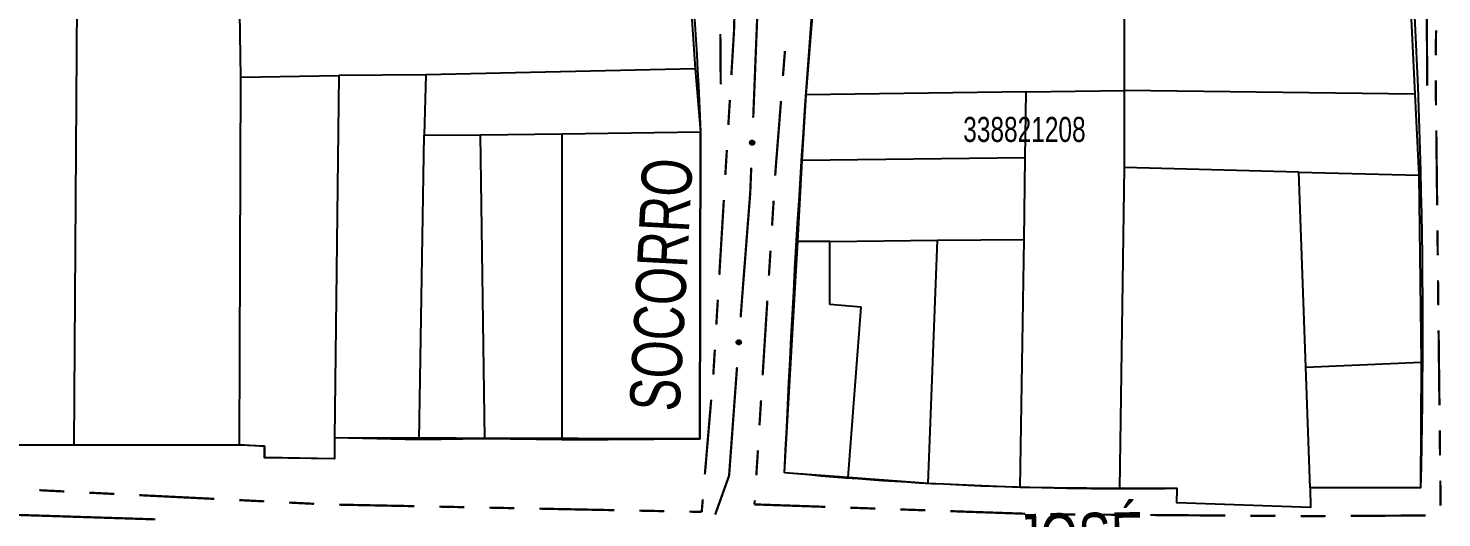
# Model space of a CAD drawing. Extents: x 203614 to 206284, y 4847494 to 4848495.
# Drawn here: x 203974.2 to 204087.2, y 4847838.7 to 4847877.8 of the extents above; entities that cross this region are included whole.
import ezdxf

# ---------------------------------------------------------------- set-up
doc = ezdxf.new("R2010")
doc.units = 0
doc.header["$LTSCALE"] = 1.5
doc.header["$MEASUREMENT"] = 0
doc.linetypes.add('PHANTOMX2', pattern=[5, 2.5, -0.5, 0.5, -0.5, 0.5, -0.5])
for name, color, linetype in [('CD-MALHA-LOTES', 40, 'CONTINUOUS'), ('CD_TXT_QUADRA', 7, 'CONTINUOUS'), ('HD-VALAS-DRENOS', 170, 'CONTINUOUS'), ('RU-QUADRAS', 210, 'CONTINUOUS'), ('SV-EIXO-RUA-N-PAV', 6, 'CONTINUOUS'), ('SV-RUA-NAO-PAV-S-GUIA-C-GUIA', 7, 'PHANTOMX2'), ('SV-TXT-RUA-N-PAV-S-GUIA-C-GUIA', 7, 'CONTINUOUS')]:
    doc.layers.add(name, color=color, linetype=linetype)
doc.styles.add('ARIAL', font='ARIAL.TTF')

msp = doc.modelspace()

# ---------------------------------------------------------------- linework, layer by layer
at = {"layer": 'CD-MALHA-LOTES', "flags": 128}
for points in [[(204083.98, 4847895.06), (204085.09, 4847872.55)], [(204036.41, 4847872.5), (204037.19, 4847882.1)], [(204061.86, 4847872.86), (204061.86, 4847880.51)], [(204054.02, 4847872.75), (204061.86, 4847872.86)], [(204061.86, 4847866.68), (204061.86, 4847872.86)], [(204085.09, 4847872.55), (204061.86, 4847872.86)], [(204036.11, 4847867.26), (204036.41, 4847872.5)], [(204054.02, 4847872.75), (204036.41, 4847872.5)], [(204053.94, 4847867.46), (204054.02, 4847872.75)], [(204085.09, 4847872.55), (204085.4, 4847866.08)], [(204035.75, 4847860.77), (204036.11, 4847867.26)], [(204053.94, 4847867.46), (204036.11, 4847867.26)], [(204053.84, 4847860.94), (204053.94, 4847867.46)], [(204061.49, 4847841.03), (204061.86, 4847866.68)], [(204075.82, 4847866.32), (204061.86, 4847866.68)], [(204076.36, 4847850.72), (204075.82, 4847866.32)], [(204075.82, 4847866.32), (204085.4, 4847866.08)], [(204085.4, 4847866.08), (204085.58, 4847851.12)], [(204034.7, 4847842.28), (204035.75, 4847860.77)], [(204038.31, 4847860.77), (204035.75, 4847860.77)], [(204038.31, 4847860.77), (204046.93, 4847860.87)], [(204038.31, 4847855.73), (204038.31, 4847860.77)], [(204046.18, 4847841.42), (204046.93, 4847860.87)], [(204046.93, 4847860.87), (204053.84, 4847860.94)], [(204053.54, 4847841.11), (204053.84, 4847860.94)], [(204040.83, 4847855.52), (204038.31, 4847855.73)], [(204039.78, 4847841.9), (204040.83, 4847855.52)], [(204076.36, 4847850.72), (204085.58, 4847851.12)], [(204076.7, 4847841.07), (204076.36, 4847850.72)], [(204085.58, 4847851.12), (204085.54, 4847841.07)], [(204039.78, 4847841.9), (204034.7, 4847842.28)], [(204046.18, 4847841.42), (204039.78, 4847841.9)], [(204053.54, 4847841.11), (204046.18, 4847841.42)], [(204061.49, 4847841.03), (204053.54, 4847841.11)], [(204066.07, 4847841.01), (204061.49, 4847841.03)], [(204066.06, 4847839.88), (204066.07, 4847841.01)], [(204076.7, 4847841.07), (204076.73, 4847839.51)], [(204085.54, 4847841.07), (204076.7, 4847841.07)], [(204076.73, 4847839.51), (204066.06, 4847839.88)]]:
    msp.add_lwpolyline(points, dxfattribs=at)
at = {"layer": 'CD-MALHA-LOTES'}
for points in [[(203977.903968, 4847844.491479), (203978.172706, 4847883.820645)], [(203991.229909, 4847873.926722), (203991.108502, 4847880.825784)], [(204027.065599, 4847881.711854), (204027.543114, 4847874.576942)], [(203991.122905, 4847844.502488), (203991.229909, 4847873.926722)], [(203991.229909, 4847873.926722), (203999.062178, 4847874.044997)], [(203999.062178, 4847874.044997), (203998.715742, 4847845.08076)], [(204006.004434, 4847874.104268), (203999.062178, 4847874.044997)], [(204006.004434, 4847874.104268), (204005.88768, 4847869.269018)], [(204027.543114, 4847874.576942), (204006.004434, 4847874.104268)], [(204027.543114, 4847874.576942), (204027.976478, 4847869.55365)], [(204010.383099, 4847869.295008), (204016.907361, 4847869.382071)], [(204016.907361, 4847869.382071), (204027.976478, 4847869.55365)], [(204016.917065, 4847844.910463), (204016.907361, 4847869.382071)], [(204016.917065, 4847844.910463), (204027.909605, 4847844.992081), (204027.976478, 4847869.55365)], [(204005.48377, 4847844.909962), (204005.88768, 4847869.269018)], [(204005.88768, 4847869.269018), (204010.383099, 4847869.295008)], [(204010.731227, 4847844.991329), (204010.383099, 4847869.295008)], [(203998.715742, 4847845.08076), (203998.718322, 4847843.382459), (203993.140717, 4847843.500147), (203993.140366, 4847844.384643), (203991.122905, 4847844.502488)], [(204005.48377, 4847844.909962), (203998.715742, 4847845.08076)], [(204010.731227, 4847844.991329), (204005.48377, 4847844.909962)], [(204016.917065, 4847844.910463), (204010.731227, 4847844.991329)], [(203977.903968, 4847844.491479), (203970.57813, 4847844.485943)], [(203991.122905, 4847844.502488), (203977.903968, 4847844.491479)]]:
    msp.add_lwpolyline(points, dxfattribs=at)
at = {"layer": 'HD-VALAS-DRENOS', "const_width": 0.18, "flags": 128}
for points in [[(204085.94, 4847896.32), (204086.07, 4847873.24)], [(204029.59, 4847873.34), (204029.56, 4847877.36)]]:
    msp.add_lwpolyline(points, dxfattribs=at)
at = {"layer": 'RU-QUADRAS', "color": 6, "linetype": 'Continuous'}
msp.add_lwpolyline([(203970.71, 4847902.37, 0.0559697605), (203982.14, 4847908.77, 0.0372775526), (203996.87, 4847915.88), (204001.45, 4847907.78), (204011.6, 4847912.89), (204024.54, 4847908.77, -0.0226787809), (204027.98, 4847869.55), (204027.91, 4847844.99), (203998.71, 4847845.07), (203998.72, 4847843.39), (203993.13, 4847843.48), (203993.13, 4847844.4), (203991.11, 4847844.48), (203970.57, 4847844.48)], format="xyb", dxfattribs=at)
msp.add_lwpolyline([(204034.7, 4847842.28, -0.0123984757), (204038.67, 4847900.23), (204083.98, 4847895.06, -0.0267285763), (204085.54, 4847841.07), (204076.7, 4847841.07), (204076.73, 4847839.51), (204066.06, 4847839.88), (204066.07, 4847841.01, -0.0270273698)], format="xyb", close=True, dxfattribs=at)
at = {"layer": 'SV-EIXO-RUA-N-PAV', "const_width": 0.18, "flags": 128}
for points in [[(204032.188465, 4847870.677904), (204032.585073, 4847880.670036)], [(204031.95, 4847864.67), (204032.029823, 4847866.681051)], [(204031.27, 4847855.89), (204031.873758, 4847863.685583)], [(204031.873758, 4847863.685583), (204031.95, 4847864.67)], [(204031.256821, 4847855.709408), (204031.27, 4847855.89)], [(204031.184038, 4847854.71206), (204031.256821, 4847855.709408)], [(204030.26, 4847842.05), (204030.892904, 4847850.722669)], [(204029.148238, 4847838.938382), (204030.157625, 4847841.763472)], [(204030.157625, 4847841.763472), (204030.26, 4847842.05)], [(203972.385993, 4847838.940071), (203984.379801, 4847838.554636)]]:
    msp.add_lwpolyline(points, dxfattribs=at)
at = {"layer": 'SV-EIXO-RUA-N-PAV', "flags": 128}
for points in [[(204031.993452, 4847868.540276), (204031.959761, 4847868.57573), (204031.938056, 4847868.61309), (204031.928921, 4847868.649461), (204031.92923, 4847868.683706), (204031.933491, 4847868.718705), (204031.945572, 4847868.753042), (204031.967423, 4847868.788183), (204032.002751, 4847868.822229), (204032.042485, 4847868.841949), (204032.077663, 4847868.852812), (204032.11339, 4847868.854546), (204032.14732, 4847868.849837), (204032.182573, 4847868.836108), (204032.217969, 4847868.813617), (204032.251344, 4847868.777264), (204032.272372, 4847868.740491), (204032.280283, 4847868.70508), (204032.2818, 4847868.669151), (204032.277021, 4847868.633473), (204032.264967, 4847868.599834), (204032.242258, 4847868.564237), (204032.205941, 4847868.531772), (204032.169504, 4847868.51038), (204032.134213, 4847868.501973), (204032.098808, 4847868.501277), (204032.063653, 4847868.505124), (204032.02863, 4847868.515832), (204031.993452, 4847868.540276)], [(204030.918225, 4847852.582077), (204030.885729, 4847852.61863), (204030.865275, 4847852.656689), (204030.857352, 4847852.693343), (204030.858796, 4847852.727559), (204030.864216, 4847852.762397), (204030.87743, 4847852.796315), (204030.900434, 4847852.830712), (204030.936872, 4847852.863567), (204030.977238, 4847852.881958), (204031.012757, 4847852.891648), (204031.048522, 4847852.892197), (204031.082277, 4847852.886364), (204031.117055, 4847852.871473), (204031.151686, 4847852.84782), (204031.183836, 4847852.810381), (204031.203633, 4847852.772931), (204031.210366, 4847852.737276), (204031.210689, 4847852.701317), (204031.20473, 4847852.665817), (204031.191567, 4847852.632597), (204031.167689, 4847852.597772), (204031.130316, 4847852.56653), (204031.093189, 4847852.546358), (204031.057639, 4847852.539127), (204031.022229, 4847852.539605), (204030.987221, 4847852.544616), (204030.952573, 4847852.55648), (204030.918225, 4847852.582077)]]:
    msp.add_lwpolyline(points, close=True, dxfattribs=at)
for points in [[(204031.938056, 4847868.61309), (204031.933491, 4847868.718705)], [(204031.947296, 4847868.596974), (204031.940166, 4847868.726989)], [(204031.959761, 4847868.57573), (204031.945572, 4847868.753042)], [(204031.975885, 4847868.560334), (204031.956625, 4847868.763207)], [(204031.993452, 4847868.540276), (204031.967423, 4847868.788183)], [(204032.012871, 4847868.528823), (204031.986827, 4847868.80161)], [(204032.02863, 4847868.515832), (204032.002751, 4847868.822229)], [(204032.04647, 4847868.515199), (204032.021996, 4847868.827526)], [(204032.063653, 4847868.505124), (204032.042485, 4847868.841949)], [(204032.080286, 4847868.507028), (204032.058095, 4847868.84248)], [(204032.098808, 4847868.501277), (204032.077663, 4847868.852812)], [(204032.117045, 4847868.504204), (204032.098068, 4847868.851819)], [(204032.134213, 4847868.501973), (204032.11339, 4847868.854546)], [(204032.152765, 4847868.509614), (204032.130737, 4847868.849156)], [(204032.169504, 4847868.51038), (204032.14732, 4847868.849837)], [(204032.18881, 4847868.523205), (204032.165807, 4847868.838205)], [(204032.205941, 4847868.531772), (204032.182573, 4847868.836108)], [(204032.222723, 4847868.551902), (204032.200662, 4847868.8218)], [(204032.242258, 4847868.564237), (204032.217969, 4847868.813617)], [(204032.251453, 4847868.587633), (204032.234813, 4847868.78767)], [(204032.264967, 4847868.599834), (204032.251344, 4847868.777264)], [(204032.270531, 4847868.621015), (204032.262092, 4847868.752448)], [(204032.277021, 4847868.633473), (204032.272372, 4847868.740491)], [(204030.865275, 4847852.656689), (204030.864216, 4847852.762397)], [(204030.873976, 4847852.640275), (204030.871162, 4847852.770455)], [(204030.885729, 4847852.61863), (204030.87743, 4847852.796315)], [(204030.901333, 4847852.602707), (204030.888814, 4847852.806107)], [(204030.918225, 4847852.582077), (204030.900434, 4847852.830712)], [(204030.937254, 4847852.569986), (204030.920273, 4847852.843487)], [(204030.952573, 4847852.55648), (204030.936872, 4847852.863567)], [(204030.970382, 4847852.555255), (204030.956282, 4847852.868223)], [(204030.987221, 4847852.544616), (204030.977238, 4847852.881958)], [(204031.003908, 4847852.545968), (204030.992857, 4847852.881971)], [(204031.022229, 4847852.539605), (204031.012757, 4847852.891648)], [(204031.040553, 4847852.541925), (204031.033118, 4847852.889978)], [(204031.057639, 4847852.539127), (204031.048522, 4847852.892197)], [(204031.076434, 4847852.546148), (204031.06568, 4847852.886234)], [(204031.093189, 4847852.546358), (204031.082277, 4847852.886364)], [(204031.112909, 4847852.558536), (204031.100368, 4847852.874125)], [(204031.130316, 4847852.56653), (204031.117055, 4847852.871473)], [(204031.147756, 4847852.586092), (204031.134659, 4847852.856573)], [(204031.167689, 4847852.597772), (204031.151686, 4847852.84782)], [(204031.177656, 4847852.62085), (204031.167659, 4847852.82133)], [(204031.191567, 4847852.632597), (204031.183836, 4847852.810381)], [(204031.19783, 4847852.653581), (204031.193755, 4847852.785221)], [(204031.20473, 4847852.665817), (204031.203633, 4847852.772931)]]:
    msp.add_lwpolyline(points, dxfattribs=at)
at = {"layer": 'SV-RUA-NAO-PAV-S-GUIA-C-GUIA', "const_width": 0.18, "flags": 128}
for points in [[(204030.65, 4847877.56), (204030.723571, 4847880.071345)], [(204030.620692, 4847877.073304), (204030.65, 4847877.56)], [(204086.753532, 4847875.658803), (204086.778616, 4847877.658646)], [(204030.440361, 4847874.078728), (204030.620692, 4847877.073304)], [(204034.723408, 4847876.002104), (204034.566427, 4847874.008274)], [(204086.773536, 4847871.65908), (204086.750575, 4847873.658949)], [(204030.199921, 4847870.085961), (204030.320141, 4847872.082345)], [(204034.409446, 4847872.014445), (204034.016994, 4847867.02987)], [(204086.865381, 4847863.659608), (204086.796497, 4847869.659212)], [(204029.959481, 4847866.093194), (204030.079701, 4847868.089578)], [(204034.016994, 4847867.02987), (204033.98, 4847866.56)], [(204033.98, 4847866.56), (204033.94674, 4847866.032372)], [(204029.4786, 4847858.10766), (204029.839261, 4847864.096811)], [(204033.820918, 4847864.036333), (204033.695095, 4847862.040295)], [(204086.911304, 4847859.659871), (204086.888342, 4847861.65974)], [(204033.569272, 4847860.044257), (204033.44345, 4847858.048219)], [(204086.957226, 4847855.660135), (204086.934265, 4847857.660003)], [(204029.23816, 4847854.114893), (204029.35838, 4847856.111277)], [(204033.317627, 4847856.052181), (204032.940159, 4847850.064066)], [(204087.049071, 4847847.660662), (204086.980187, 4847853.660267)], [(204029, 4847850.16), (204029.117939, 4847852.11851)], [(204028.996806, 4847850.122192), (204029, 4847850.16)], [(204028.323455, 4847842.15058), (204028.828469, 4847848.129289)], [(204032.814337, 4847848.068028), (204032.688514, 4847846.071989)], [(204087.094994, 4847843.660926), (204087.072032, 4847845.660794)], [(204032.562691, 4847844.075951), (204032.436869, 4847842.079913)], [(204087.140916, 4847839.661189), (204087.117955, 4847841.661058)], [(203975.115297, 4847840.883739), (203977.112851, 4847840.784863)], [(203979.110406, 4847840.685988), (203981.10796, 4847840.587113)], [(203983.105515, 4847840.488238), (203989.098178, 4847840.191612)], [(203991.095732, 4847840.092737), (203993.093287, 4847839.993861)], [(204028.07, 4847839.15), (204028.155117, 4847840.157677)], [(204032.311046, 4847840.083875), (204032.29, 4847839.75)], [(203995.090841, 4847839.894986), (203997.088396, 4847839.796111)], [(203999.087042, 4847839.728694), (204005.085847, 4847839.608917)], [(204007.085448, 4847839.568991), (204009.08505, 4847839.529065)], [(204011.084651, 4847839.48914), (204013.084253, 4847839.449214)], [(204015.083854, 4847839.409288), (204021.082658, 4847839.28951)], [(204023.08226, 4847839.249585), (204025.081861, 4847839.209659)], [(204027.081463, 4847839.169733), (204028.07, 4847839.15)], [(204032.29, 4847839.75), (204037.952091, 4847839.554582)], [(204039.950901, 4847839.485596), (204041.949711, 4847839.41661)], [(204043.948521, 4847839.347625), (204045.947331, 4847839.278639)], [(204047.946141, 4847839.209653), (204053.942571, 4847839.002696)], [(204055.941977, 4847838.962101), (204057.941921, 4847838.947084)], [(204059.941864, 4847838.932066), (204061.941808, 4847838.917049)], [(204063.941751, 4847838.902032), (204069.941582, 4847838.85698)], [(204071.941526, 4847838.841963), (204073.94147, 4847838.826946)], [(204075.941413, 4847838.811928), (204076.2, 4847838.81)], [(204076.2, 4847838.81), (204077.94138, 4847838.819545)], [(204079.94135, 4847838.830507), (204085.94126, 4847838.863393)]]:
    msp.add_lwpolyline(points, dxfattribs=at)

# ---------------------------------------------------------------- texts
at = {"layer": 'CD_TXT_QUADRA', "style": 'ARIAL', "width": 0.7}
msp.add_text('338821208', height=2, dxfattribs=at).set_placement((204048.976578, 4847868.736424))
at = {"layer": 'SV-TXT-RUA-N-PAV-S-GUIA-C-GUIA', "style": 'ARIAL', "width": 0.7}
for s, rotation, p in [('SOCORRO', 87, (204026.29, 4847847.13)), ('JOSÉ', 1, (204053.21, 4847834.97, 11.65))]:
    msp.add_text(s, height=4, rotation=rotation, dxfattribs=at).set_placement(p)

doc.saveas('drawing.dxf')
